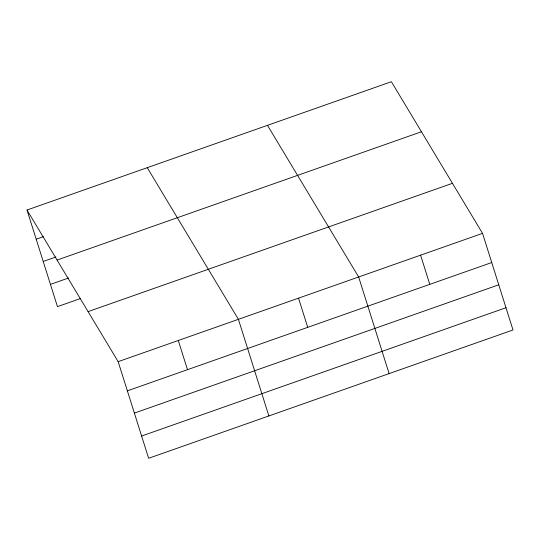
<?xml version="1.0" encoding="UTF-8"?>
<svg xmlns="http://www.w3.org/2000/svg" width="540" height="540" viewBox="0 0 540 540"><rect width="100%" height="100%" fill="white"/><g stroke="black" fill="none" stroke-linecap="round" stroke-linejoin="round"><path stroke-width="0.81" d="M27 210.019L391.372 81.716L482.537 233.361L513 329.981L148.628 458.285L118.166 361.665L27 210.019L57.463 306.639L80.406 298.559M36.2 239.2L43.322 236.696M43.22 261.454L55.877 257M57.085 260.057L421.457 131.76M50.45 284.384L68.641 277.978M88.081 311.621L452.452 183.316M118.166 361.665L482.537 233.361M127.366 390.845L491.738 262.541M134.386 413.1L498.751 284.796M141.615 436.03L505.98 307.726M267.482 125.334L358.648 276.979L389.117 373.606M147.244 167.677L238.41 319.322L268.873 415.949M420.593 255.17L429.793 284.351M298.526 298.154L307.733 327.335M178.288 340.49L187.488 369.677"/></g></svg>
